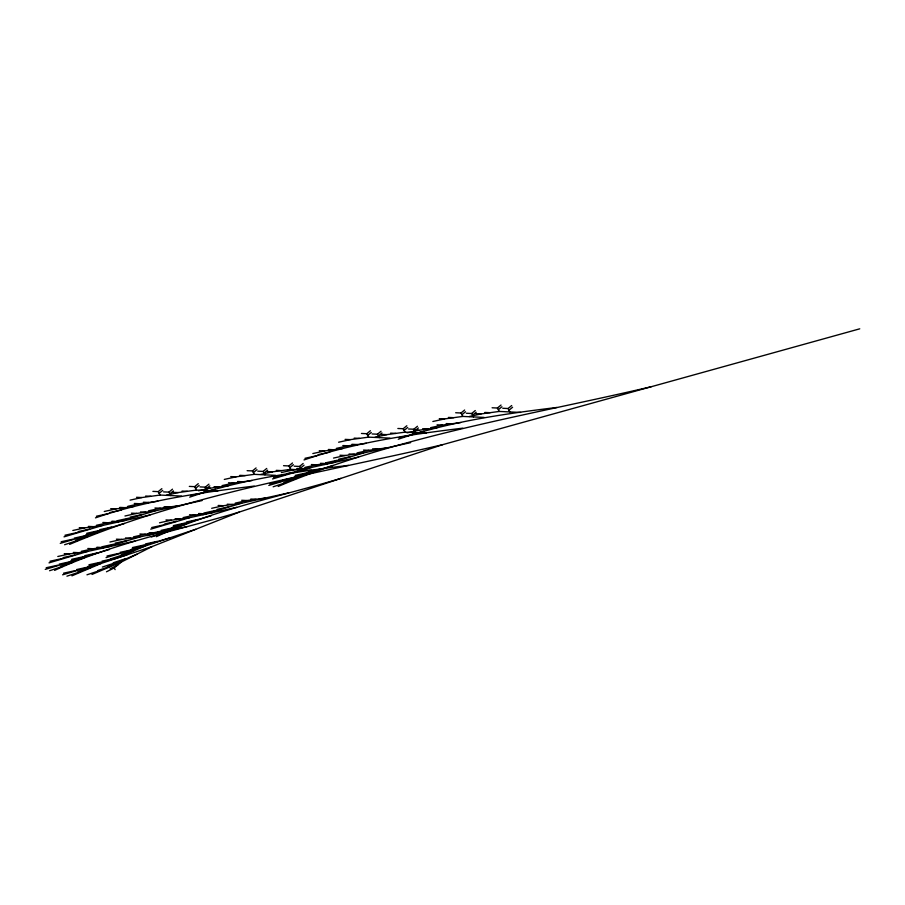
<?xml version="1.0" encoding="UTF-8"?>
<svg xmlns="http://www.w3.org/2000/svg" width="905" height="905" viewBox="0 0 905 905"><rect width="100%" height="100%" fill="white"/><g stroke="black" fill="none" stroke-linecap="round" stroke-linejoin="round"><path stroke-width="1.36" d="M152.9 491.381L158.228 491.63L161.848 488.666M159.144 493.349L162.764 490.374M163.556 491.879L168.896 492.128L172.504 489.164M169.801 493.847L173.421 490.872M189.315 486.404L194.643 486.652L198.263 483.677M195.559 488.361L199.168 485.397M199.971 486.901L205.299 487.15L208.919 484.175M206.216 488.858L209.824 485.894M106.485 571.79L114.2 567.921L121.428 561.982L152.244 546.507L239.18 512.106L442.658 444.66L859.75 328.82M247.133 470.679L252.461 470.917L256.081 467.953M253.377 472.636L256.986 469.661M257.789 471.166L263.117 471.415L266.737 468.451M264.034 473.134L267.642 470.159M283.548 465.69L288.876 465.939L292.485 462.975M289.792 467.647L293.401 464.684M294.204 466.188L299.532 466.437L303.152 463.462M300.449 468.145L304.057 465.181M361.446 433.461L366.774 433.71L370.394 430.746M367.69 435.418L371.31 432.454M372.113 433.959L377.442 434.208L381.05 431.233M378.347 435.916L381.967 432.952M397.861 428.484L403.189 428.732L406.809 425.757M404.105 430.441L407.714 427.465M408.517 428.981L413.845 429.23L417.465 426.255M414.762 430.938L418.37 427.963M455.679 412.748L461.007 412.997L464.627 410.033M461.923 414.705L465.532 411.741M466.335 413.246L471.663 413.495L475.283 410.531M472.58 415.203L476.2 412.239M492.094 407.77L497.422 408.019L501.031 405.044M498.338 409.727L501.947 406.764M502.75 408.268L508.078 408.517L511.698 405.542M508.995 410.225L512.603 407.25M69.617 544.38C188.489 494.051 317.632 473.892 442.658 444.66M54.594 570.388C113.329 543.272 177.482 530.545 239.18 512.106M71.936 575.84L101.371 563.363L152.244 546.507M156.339 536.676C215.062 509.549 279.215 496.822 340.914 478.383M115.399 558.634L144.845 546.168L195.706 529.301M91.982 574.449L121.428 561.982M107.401 566.711L136.836 554.245M110.105 568.815L117.808 564.958M278.163 486.46C397.035 436.131 526.178 415.961 651.204 386.74M95.466 517.864C146.734 500.307 200.605 492.592 254.192 486.087M64.017 536.857L102.808 525.409L149.925 515.047M189.699 497.15C240.968 479.605 294.838 471.878 348.425 465.374M304.023 459.944C355.28 442.387 409.151 434.66 462.738 428.167M116.157 522.377L154.947 510.929L202.064 500.567M60.262 543.362L99.052 531.914M85.704 534.934L124.483 523.475M75.466 540.421L88.181 536.213M64.606 544.731L77.321 540.511M272.563 478.937L311.354 467.478L358.471 457.127M398.245 439.23C449.514 421.673 503.384 413.947 556.971 407.454M324.703 464.457L363.493 452.998L410.61 442.647M268.808 485.442L307.598 473.982M294.249 477.014L333.029 465.555M284.012 482.501L296.727 478.281M273.152 486.8L285.867 482.591M49.006 562.876L87.785 551.417L134.902 541.066M150.739 529.154L189.53 517.705L236.646 507.343M101.145 548.396L139.924 536.937L187.041 526.586M202.878 514.673L241.669 503.214L288.786 492.863M45.25 569.381L84.041 557.921M70.68 560.953L109.471 549.493M146.995 535.658L185.774 524.199M172.425 527.23L211.204 515.771M60.454 566.44L73.169 562.22M162.187 532.717L174.903 528.509M49.583 570.738L62.298 566.519M151.327 537.016L164.043 532.807M106.055 557.616L144.845 546.168M131.496 549.188L170.276 537.74M121.259 554.675L133.974 550.466M62.592 574.822L101.371 563.363M88.023 566.394L126.813 554.935M110.387 558.985L123.114 554.765M77.796 571.881L90.511 567.673M66.925 576.18L79.64 571.971M113.249 562.763L125.965 558.543M102.389 567.062L115.105 562.842M97.842 570.501L110.557 566.281M86.971 574.799L99.686 570.58M338.617 442.217L350.393 439.626L368.606 437.138L389.919 438.122M432.85 421.504L444.627 418.913L462.84 416.424L484.152 417.42M375.032 437.228L386.808 434.638L405.01 432.149L426.334 433.144M469.265 416.515L481.041 413.936L499.243 411.436L520.556 412.431M312.825 453.563L324.601 450.973L342.803 448.484M336.377 448.382L348.154 445.792L366.367 443.303M407.046 432.85L418.834 430.26L437.036 427.771M430.61 427.669L442.387 425.079L460.588 422.59M317.994 454.695L329.771 452.104M412.216 433.981L424.004 431.391M304.951 458.315L316.739 455.724M399.184 437.601L410.961 435.011M130.071 500.137L141.847 497.546L160.061 495.058L181.373 496.053M224.304 479.424L236.081 476.833L254.282 474.344L275.606 475.34M333.504 458.077L345.28 455.487L363.493 452.998M357.068 452.907L368.844 450.317L387.046 447.817M166.486 495.159L178.262 492.569L196.464 490.08L217.788 491.064M260.719 474.446L272.495 471.856L290.697 469.367L312.01 470.362M338.674 459.208L350.45 456.618M104.267 511.483L116.055 508.893L134.257 506.404M127.831 506.314L139.608 503.723L157.809 501.234M198.5 490.77L210.277 488.191L228.49 485.691M222.064 485.6L233.841 483.01L252.043 480.521M281.365 472.557L293.152 469.978L311.354 467.478M304.928 467.387L316.705 464.797L334.907 462.308M325.642 462.828L337.418 460.238M109.448 512.615L121.225 510.024M203.67 491.901L215.458 489.311M286.534 473.688L298.322 471.098M96.405 516.235L108.193 513.644M190.638 495.521L202.415 492.931M273.502 477.308L285.29 474.718M308.22 471.765L319.997 469.175M295.188 475.385L306.965 472.795M282.79 480.193L294.566 477.602M269.747 483.813L281.534 481.222M124.958 516.008L136.734 513.418L154.947 510.929M148.511 510.827L160.298 508.237L178.5 505.748M130.128 517.128L141.904 514.549M72.819 530.488L84.606 527.898L102.808 525.409M96.383 525.307L108.159 522.717L126.361 520.228M117.096 520.748L128.872 518.169M77.988 531.62L89.776 529.029M64.956 535.24L76.733 532.649M99.674 529.685L111.451 527.095M86.642 533.305L98.419 530.715M74.244 538.113L86.02 535.534M211.68 508.293L223.456 505.714L241.669 503.214M235.243 503.123L247.02 500.533L265.222 498.044M61.201 541.733L72.988 539.154M216.849 509.425L228.637 506.834M159.54 522.785L171.328 520.194L189.53 517.705M183.104 517.603L194.88 515.013L213.082 512.524M203.817 513.044L215.594 510.454M164.721 523.905L176.498 521.325M151.678 527.524L163.466 524.945M186.396 521.981L198.172 519.391M173.364 525.601L185.14 523.011M160.966 530.409L172.742 527.819M109.946 542.016L121.722 539.425L139.924 536.937M133.499 536.835L145.275 534.255L163.488 531.755M147.922 534.029L159.71 531.439M115.116 543.147L126.892 540.557M57.807 556.496L69.583 553.905L87.785 551.417M81.36 551.315L93.147 548.735L111.349 546.235M102.084 546.767L113.86 544.177M62.977 557.627L74.753 555.037M49.945 561.247L61.721 558.657M84.663 555.704L96.439 553.113M71.619 559.324L83.407 556.733M145.467 543.939L157.244 541.36M132.435 547.559L144.212 544.98M59.221 564.132L70.997 561.541M46.189 567.752L57.965 565.161M120.026 552.378L131.813 549.788M106.994 555.998L118.77 553.408M101.993 561.145L113.781 558.555M88.962 564.765L100.738 562.175M76.563 569.573L88.339 566.994M63.531 573.193L75.307 570.614M484.809 412.442L490.148 412.68M475.713 413.687L481.041 413.936M448.405 417.42L453.733 417.669M439.298 418.664L444.627 418.913M446.165 423.585L451.493 423.834M437.058 424.841L442.387 425.079M422.601 428.766L427.929 429.015M413.495 430.011L418.834 430.26M390.587 433.144L395.915 433.393M381.48 434.4L386.808 434.638M354.172 438.133L359.5 438.382M345.065 439.377L350.393 439.626M351.932 444.298L357.26 444.547M342.825 445.543L348.154 445.792M372.611 448.823L377.939 449.072M363.516 450.068L368.844 450.317M328.368 449.48L333.696 449.728M319.273 450.724L324.601 450.973M349.059 453.993L354.387 454.242M339.952 455.238L345.28 455.487M320.483 463.303L325.811 463.552M311.377 464.548L316.705 464.797M296.919 468.473L302.247 468.722M287.824 469.729L293.152 469.978M276.263 470.362L281.591 470.611M267.167 471.607L272.495 471.856M239.859 475.34L245.187 475.589M230.752 476.584L236.081 476.833M237.619 481.517L242.947 481.765M228.513 482.761L233.841 483.01M214.055 486.698L219.383 486.935M204.949 487.942L210.277 488.191M182.041 491.076L187.369 491.325M172.934 492.32L178.262 492.569M250.787 499.04L256.115 499.289M241.692 500.284L247.02 500.533M145.626 496.053L150.954 496.302M136.519 497.298L141.847 497.546M227.234 504.221L232.562 504.47M218.128 505.465L223.456 505.714M143.386 502.23L148.714 502.479M134.279 503.474L139.608 503.723M164.065 506.743L169.393 506.992M154.97 507.988L160.298 508.237M119.822 507.4L125.15 507.648M110.727 508.655L116.055 508.893M198.659 513.52L203.987 513.769M140.513 511.925L145.841 512.173M189.552 514.764L194.88 515.013M131.406 513.169L136.734 513.418M175.095 518.701L180.423 518.95M166 519.945L171.328 520.194M111.937 521.223L117.265 521.472M102.831 522.468L108.159 522.717M88.373 526.405L93.701 526.653M79.267 527.649L84.606 527.898M149.054 532.762L154.382 533M139.947 534.007L145.275 534.255M125.49 537.932L130.829 538.181M116.394 539.176L121.722 539.425M96.914 547.242L102.242 547.491M87.808 548.487L93.147 548.735M73.362 552.412L78.69 552.661M64.255 553.656L69.583 553.905M508.078 408.517L509.9 411.933M497.422 408.019L499.243 411.436M471.663 413.495L473.496 416.922M461.007 412.997L462.84 416.424M413.845 429.23L415.678 432.647M403.189 428.732L405.01 432.149M377.442 434.208L379.263 437.635M366.774 433.71L368.606 437.138M299.532 466.437L301.354 469.865M288.876 465.939L290.697 469.367M263.117 471.415L264.95 474.842M252.461 470.917L254.282 474.344M205.299 487.15L207.121 490.578M194.643 486.652L196.464 490.08M168.896 492.128L170.717 495.555M158.228 491.63L160.061 495.058M114.2 567.921L115.105 569.63"/></g></svg>
